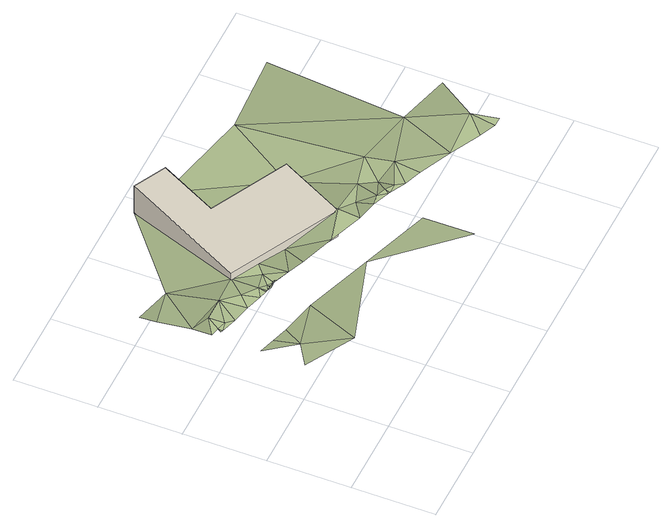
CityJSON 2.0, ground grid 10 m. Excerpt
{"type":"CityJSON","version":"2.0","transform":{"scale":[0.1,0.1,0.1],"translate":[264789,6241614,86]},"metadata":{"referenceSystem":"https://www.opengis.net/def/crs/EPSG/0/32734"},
"CityObjects":{
"building1":{"type":"Building","attributes":{"address":"University Estate Cape Town","building":"yes","building:levels":1,"building_height":4.1,"roof_height":92.2,"ground_height":86.5,"plus_code":"4FRW3F64+64F"},"geometry":[{"type":"Solid","lod":"1","boundaries":[[[[0,1,2,3]],[[1,4,5,2]],[[4,6,7,5]],[[6,8,9,7]],[[8,10,11,9]],[[10,0,3,11]],[[3,2,5,7,9,11]],[[10,8,6,4,1,0]]]]}]},
"terrain1":{"type":"TINRelief","geometry":[{"type":"CompositeSurface","lod":"1","boundaries":[[[12,13,14]],[[15,14,16]],[[16,14,17]],[[18,14,13]],[[19,20,21]],[[22,21,23]],[[24,21,20]],[[25,22,23]],[[18,17,14]],[[20,26,24]],[[23,21,24]],[[27,25,23]],[[26,27,24]],[[24,27,23]],[[27,26,28]],[[25,29,30]],[[29,31,30]],[[29,25,27]],[[32,18,13]],[[27,28,33]],[[28,34,33]],[[34,35,33]],[[36,27,33]],[[37,35,34]],[[36,29,27]],[[37,38,35]],[[33,35,36]],[[37,39,38]],[[35,38,40]],[[41,38,39]],[[42,43,39]],[[38,41,40]],[[39,43,41]],[[44,43,42]],[[44,45,43]],[[41,43,46]],[[46,43,45]],[[40,41,46]],[[44,47,45]],[[45,48,46]],[[48,40,46]],[[45,47,48]],[[35,40,49]],[[35,49,36]],[[47,50,48]],[[40,48,49]],[[51,48,50]],[[49,48,51]],[[52,36,49]],[[49,51,52]],[[53,52,51]],[[53,51,54]],[[36,6,29]],[[55,53,54]],[[56,32,57]],[[55,58,53]],[[55,59,58]],[[60,58,59]],[[61,60,59]],[[61,62,60]],[[61,63,62]],[[64,58,60]],[[65,62,63]],[[62,64,60]],[[65,63,66]],[[67,68,69]],[[70,65,66]],[[62,65,71]],[[70,66,72]],[[58,64,69]],[[71,64,62]],[[70,71,65]],[[70,72,73]],[[70,73,71]],[[72,74,73]],[[64,71,75]],[[69,64,75]],[[75,71,73]],[[76,73,74]],[[67,69,77]],[[77,69,75]],[[75,73,78]],[[78,73,76]],[[79,80,76]],[[78,77,75]],[[80,78,76]],[[79,81,80]],[[80,81,82]],[[80,83,78]],[[78,84,77]]]}]}
},
"vertices":[
[280,244,5],[186,292,5],[186,292,46],[280,244,46],[222,362,5],[222,362,46],[183,382,5],[183,382,46],[106,233,5],[106,233,46],[239,165,5],[239,165,46],
[9,103,50],[54,64,66],[36,120,50],[15,158,43],[35,152,43],[55,146,43],[94,134,49],[28,211,38],[30,210,38],[31,216,38],[20,218,38],[42,232,38],[42,212,38],[30,246,26],[50,204,38],[68,231,41],[70,198,41],[78,298,14],[24,285,26],[29,308,19],[175,103,52],[85,212,41],[90,192,41],[102,199,41],[106,233,37],[100,189,41],[106,190,37],[110,186,46],[113,194,37],[112,188,37],[111,185,46],[112,187,46],[112,185,46],[115,186,46],[114,188,37],[117,183,46],[120,189,37],[126,205,37],[122,181,46],[133,177,46],[139,216,37],[172,199,35],[153,169,46],[194,153,48],[256,72,57],[247,7,68],[239,165,48],[236,138,48],[259,153,44],[256,130,54],[269,132,54],[277,122,54],[285,162,44],[281,128,54],[279,121,54],[222,362,7],[186,292,12],[280,244,18],[291,121,54],[297,143,44],[298,111,54],[321,134,57],[317,102,57],[320,169,50],[355,83,59],[331,328,23],[391,154,50],[392,64,59],[417,87,60],[411,55,60],[423,55,60],[461,139,44],[441,338,11]
]}
